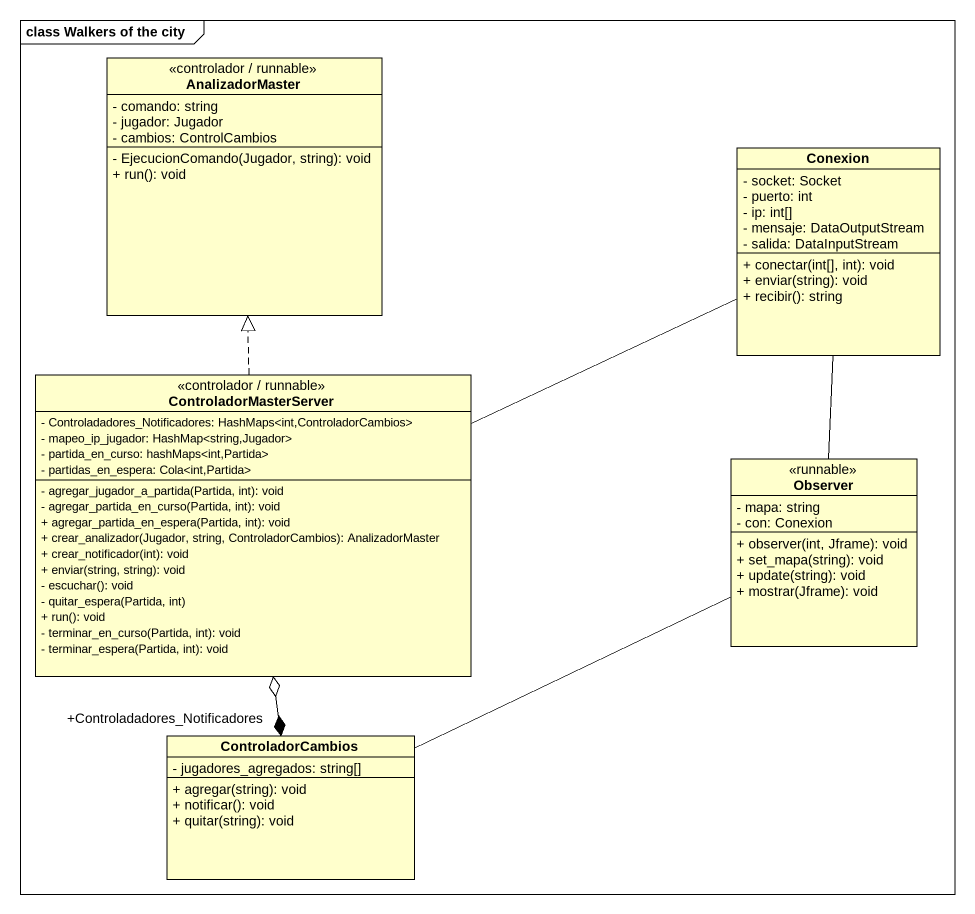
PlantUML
@startuml
mainframe class Walkers of the city
hide circle
hide empty members
skinparam classAttributeIconSize 0
class AnalizadorMaster <<controlador / runnable>> {
  - comando: string
  - jugador: Jugador
  - cambios: ControlCambios
  - EjecucionComando(Jugador, string): void
  + run(): void
}
class Conexion {
  - socket: Socket
  - puerto: int
  - ip: int[]
  - mensaje: DataOutputStream
  - salida: DataInputStream
  + conectar(int[], int): void
  + enviar(string): void
  + recibir(): string
}
class ControladorMasterServer <<controlador / runnable>> {
  - Controladadores_Notificadores: HashMaps<int,ControladorCambios>
  - mapeo_ip_jugador: HashMap<string,Jugador>
  - partida_en_curso: hashMaps<int,Partida>
  - partidas_en_espera: Cola<int,Partida>
  - agregar_jugador_a_partida(Partida, int): void
  - agregar_partida_en_curso(Partida, int): void
  + agregar_partida_en_espera(Partida, int): void
  + crear_analizador(Jugador, string, ControladorCambios): AnalizadorMaster
  + crear_notificador(int): void
  + enviar(string, string): void
  - escuchar(): void
  - quitar_espera(Partida, int)
  + run(): void
  - terminar_en_curso(Partida, int): void
  - terminar_espera(Partida, int): void
}
class Observer <<runnable>> {
  - mapa: string
  - con: Conexion
  + observer(int, Jframe): void
  + set_mapa(string): void
  + update(string): void
  + mostrar(Jframe): void
}
class ControladorCambios {
  - jugadores_agregados: string[]
  + agregar(string): void
  + notificar(): void
  + quitar(string): void
}
Conexion -left- ControladorMasterServer
ControladorMasterServer .up.|> AnalizadorMaster
Observer -up- Conexion
Observer -left- ControladorCambios
ControladorCambios "+Controladadores_Notificadores" *-up-o ControladorMasterServer
@enduml
